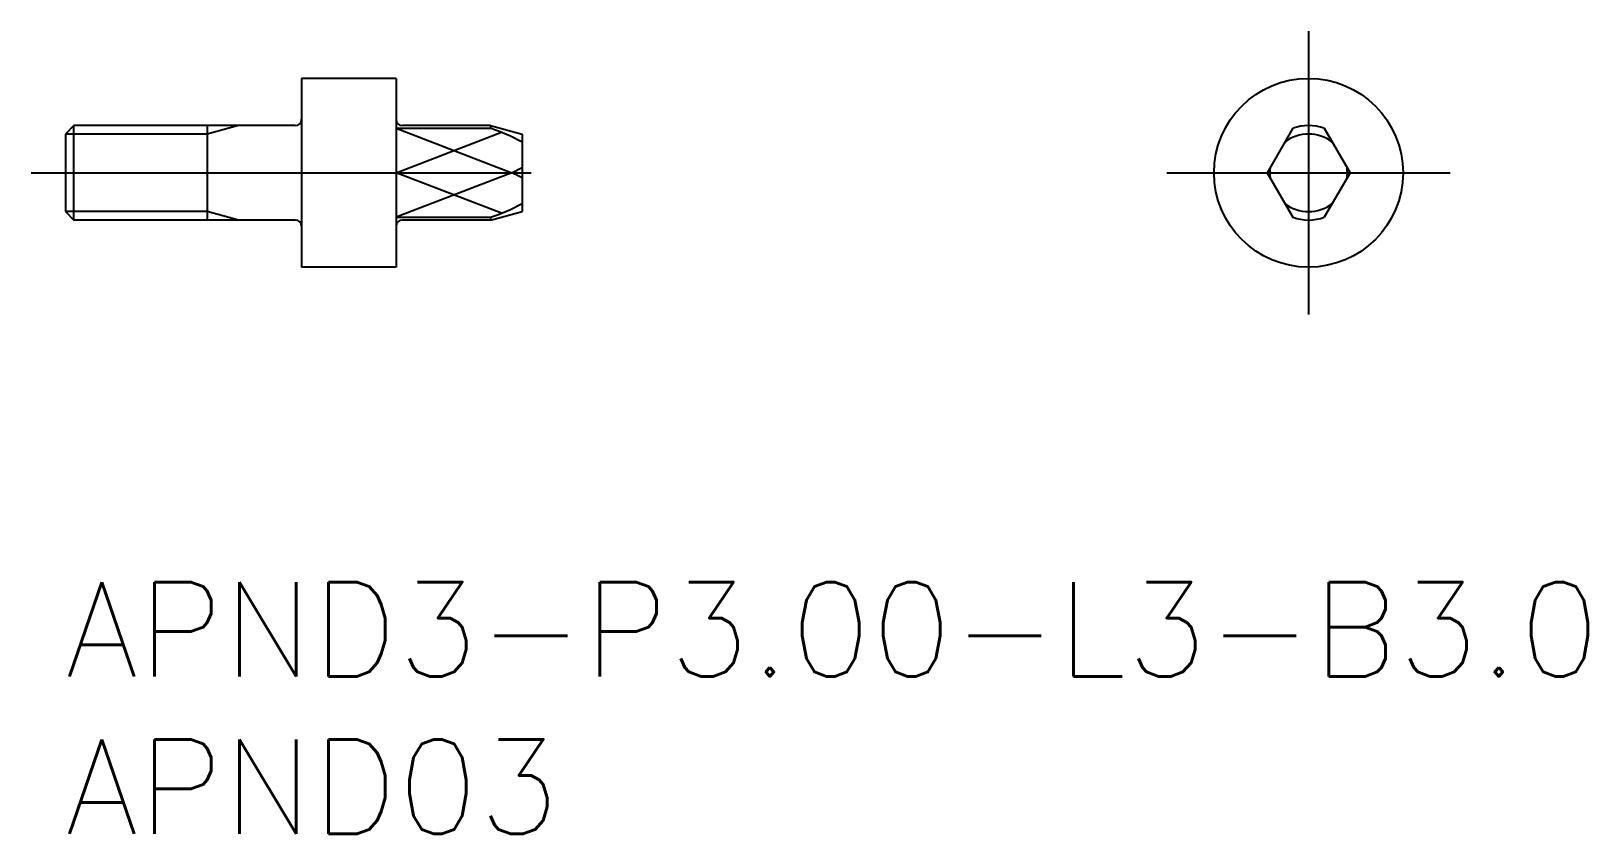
# Model space of a CAD drawing. Extents: x -1.1 to 48.3, y -8 to 17.5.
import ezdxf

# ---------------------------------------------------------------- set-up
doc = ezdxf.new("R2010")
doc.units = 0
doc.header["$LTSCALE"] = 0.5
doc.linetypes.add('CENTER', pattern=[50.8, 31.75, -6.35, 6.35, -6.35])
for name, color, linetype in [('MSM_CENTER', 1, 'CENTER'), ('MSM_CONTINUOUS', 7, 'CONTINUOUS'), ('MSM_NARROW', 5, 'CONTINUOUS'), ('MSM_PART_NUMBER', 7, 'CONTINUOUS')]:
    doc.layers.add(name, color=color, linetype=linetype)
doc.styles.get("Standard").update_dxf_attribs({"font": 'txt.shx', "height": 2, "bigfont": 'bigfont.shx'})

# ---------------------------------------------------------------- blocks, each defined once
blk = doc.blocks.new('*U3')
at = {"layer": 'MSM_PART_NUMBER'}
blk.add_text('APND3-P3.00-L3-B3.0', height=3, dxfattribs=at).set_placement((0, -3))
blk = doc.blocks.new('*U4')
at = {"layer": 'MSM_PART_NUMBER'}
blk.add_text('APND03', height=3, dxfattribs=at).set_placement((0, -8))

msp = doc.modelspace()

# ---------------------------------------------------------------- linework, layer by layer
at = {"layer": 'MSM_CENTER'}
for p, q in [((39.474, 17.5), (39.474, 8.5)), ((-1.088, 13), (15.587, 13)), ((34.974, 13), (43.974, 13))]:
    msp.add_line(p, q, dxfattribs=at)
at = {"layer": 'MSM_CONTINUOUS'}
for p, q in [((10.5, 16), (7.5, 16)), ((7.5, 16), (7.5, 10)), ((10.5, 16), (10.5, 10)), ((0.27, 14.5), (0, 14.229)), ((0.27, 11.5), (0.27, 14.5)), ((7.3, 14.5), (0.27, 14.5)), ((4.5, 14.5), (4.5, 11.5)), ((10.5, 14.414), (13.5, 14.414)), ((13.5, 14.5), (10.7, 14.5)), ((13.5, 14.5), (14.5, 14.232)), ((38.974, 14.414), (38.158, 13)), ((39.974, 14.414), (40.791, 13)), ((0, 14.229), (0, 11.771)), ((14.5, 14.232), (14.5, 11.768)), ((10.5, 13), (14.18, 13)), ((38.158, 13), (38.974, 11.586)), ((40.791, 13), (39.974, 11.586)), ((0, 11.771), (0.27, 11.5)), ((7.3, 11.5), (0.27, 11.5)), ((10.5, 11.586), (13.5, 11.586)), ((13.5, 11.5), (10.7, 11.5)), ((13.5, 11.5), (14.5, 11.768)), ((10.5, 10), (7.5, 10))]:
    msp.add_line(p, q, dxfattribs=at)
msp.add_circle((39.474, 13), 3, dxfattribs=at)
for centre, radius, start, end in [((7.3, 14.7), 0.2, 270, 0), ((10.7, 14.7), 0.2, 180, 270), ((11.608, 8.735), 5.986, 61.1054, 71.5704), ((39.474, 13), 1.5, 70.5288, 109.4712), ((39.474, 13), 1.232, 52.2737, 127.7263), ((11.608, 18.405), 5.986, 295.4551, 298.8946), ((11.608, 7.595), 5.986, 61.1054, 64.5449), ((39.474, 13), 1.232, 172.2737, 187.7263), ((39.474, 13), 1.232, 352.2737, 7.7263), ((11.608, 17.265), 5.986, 288.4296, 298.8946), ((39.474, 13), 1.232, 232.2737, 307.7263), ((7.3, 11.3), 0.2, 0, 90), ((10.7, 11.3), 0.2, 90, 180), ((39.474, 13), 1.5, 250.5288, 289.4712)]:
    msp.add_arc(centre, radius, start, end, dxfattribs=at)
at = {"layer": 'MSM_NARROW'}
for p, q in [((5.5, 14.5), (4.5, 14.229)), ((10.5, 14.414), (14.18, 13)), ((13.5, 14.485), (13.5, 14.412)), ((4.5, 14.229), (0, 14.229)), ((10.5, 13), (13.848, 14.286)), ((14.18, 13), (10.5, 11.586)), ((13.848, 11.714), (10.5, 13)), ((4.5, 11.771), (0, 11.771)), ((5.5, 11.5), (4.5, 11.771)), ((13.5, 11.588), (13.5, 11.515))]:
    msp.add_line(p, q, dxfattribs=at)

# ---------------------------------------------------------------- block references
at = {"layer": 'MSM_CONTINUOUS'}
for name in ['*U3', '*U4']:
    msp.add_blockref(name, (0, 0), dxfattribs=at)

doc.saveas('drawing.dxf')
